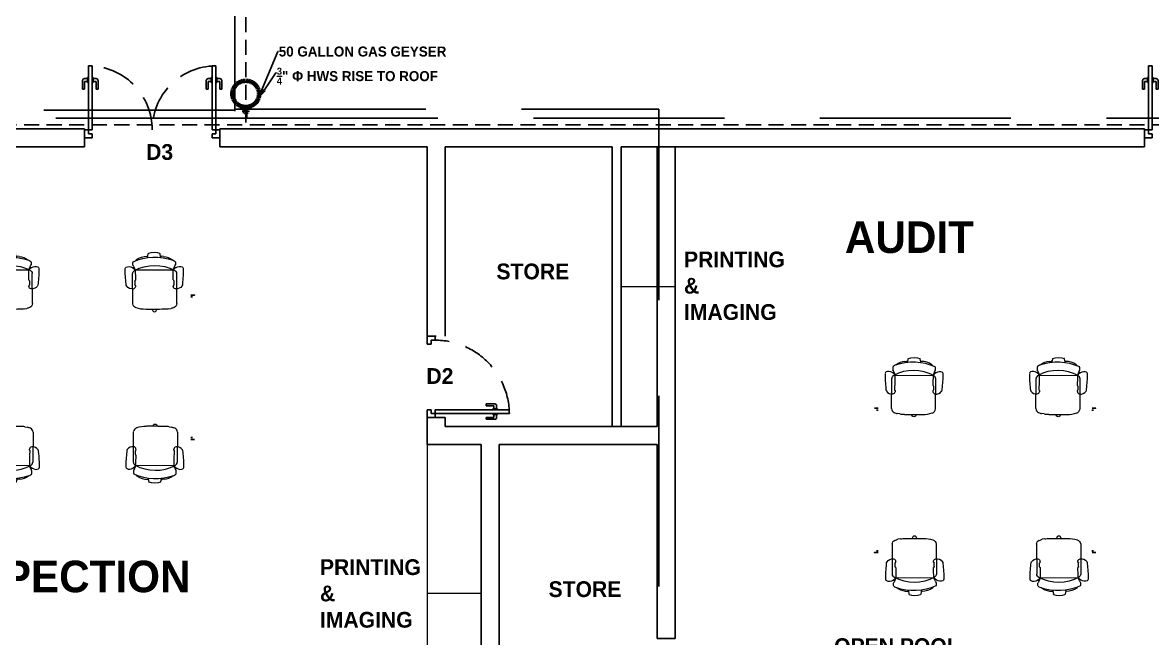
# Model space of a CAD drawing. Header units: inches. Extents: x 482566 to 494966, y -26460 to -22226.
# Drawn here: x 486227 to 486790, y -26000 to -25693 of the extents above; entities that cross this region are included whole.
import ezdxf
from ezdxf import colors
from ezdxf.entities.mleader import LeaderData, LeaderLine
from ezdxf.math import Vec2, Vec3

# ---------------------------------------------------------------- set-up
doc = ezdxf.new("R2010")
doc.units = ezdxf.units.IN
doc.header["$LTSCALE"] = 15
doc.header["$MEASUREMENT"] = 0
doc.linetypes.add('DASHED', pattern=[0.75, 0.5, -0.25])
doc.linetypes.add('TRATTEGGIATA2', pattern=[9.525, 6.35, -3.175])
for name, color, linetype, lineweight in [('A-furniture', 50, 'Continuous', 9), ('I-ANNO-TEXT', 7, 'Continuous', 18), ('TEXT', 6, 'Continuous', 13)]:
    doc.layers.add(name, color=color, linetype=linetype, lineweight=lineweight)
for name, color, linetype in [('Hot water supply', 10, 'TRATTEGGIATA2'), ('I-DOORS', 104, 'Continuous'), ('I-FURN', 4, 'Continuous'), ('I-WALL-IN', 3, 'Continuous'), ('SUI GAS LINE', 30, 'TRATTEGGIATA2'), ('Water Main', 5, 'DASHED')]:
    doc.layers.add(name, color=color, linetype=linetype)
doc.styles.add('MICRO', font='')
doc.styles.get("Standard").update_dxf_attribs({"font": ''})
doc.styles.get('MICRO').set_extended_font_data('MicrogrammaSSi', bold=True)
doc.styles.get('Standard').set_extended_font_data('MicrogrammaSSi', bold=True)

# ---------------------------------------------------------------- blocks, each defined once
blk = doc.blocks.new('1505774114')
for p, q in [((381, 1577, 616), (411, 1577, 616)), ((413, 1557, 26), (395, 1557, 26)), ((2781, 1557, 26), (2799, 1557, 26)), ((2813, 1577, 616), (2783, 1577, 616)), ((381, -23, 616), (411, -23, 616)), ((413, -3, 26), (395, -3, 26)), ((2781, -3, 26), (2799, -3, 26)), ((2813, -23, 616), (2783, -23, 616))]:
    blk.add_line(p, q)
at = {"extrusion": (1.22461e-16, 1, 0)}
for centre, radius in [((-381, 586, 1577), 10.5), ((-381, 586, 1577), 8.5), ((-2813, 586, 1577), 10.5), ((-2813, 586, 1577), 8.5)]:
    blk.add_circle(centre, radius, dxfattribs=at)
at = {"extrusion": (0, -1, 0)}
for centre, radius in [((381, 586, 23), 10.5), ((381, 586, 23), 8.5), ((2813, 586, 23), 10.5), ((2813, 586, 23), 8.5)]:
    blk.add_circle(centre, radius, dxfattribs=at)
blk = doc.blocks.new('A$C6A0E07C9')
at = {"layer": 'A-furniture'}
for p, q in [((-0.214, 0.272), (0.118, 0.288)), ((0.038, 0.251), (-0.003, 0.25)), ((0.042, 0.251), (0.045, 0.247)), ((-0.269, 0.177), (-0.266, 0.205)), ((-0.012, 0.242), (-0.025, 0.242)), ((-0.011, 0.243), (-0.012, 0.242)), ((-0.008, 0.248), (-0.011, 0.243)), ((-0.011, 0.243), (-0.011, 0.243)), ((0.045, 0.247), (0.046, 0.246)), ((0.046, 0.246), (0.048, 0.245)), ((0.048, 0.245), (0.048, 0.245)), ((0.159, 0.25), (0.179, -0.167)), ((0.315, 0.152), (0.319, 0.129)), ((-0.291, 0.02), (-0.289, 0.029)), ((-0.288, 0.01), (-0.291, 0.02)), ((-0.289, 0.029), (-0.284, 0.038)), ((-0.282, 0.002), (-0.288, 0.01)), ((-0.284, 0.038), (-0.276, 0.044)), ((-0.274, -0.003), (-0.282, 0.002)), ((-0.276, 0.044), (-0.267, 0.046)), ((0.315, 0.121), (0.306, 0.12)), ((0.313, 0.121), (0.347, 0.116)), ((0.351, 0.113), (0.36, 0.088)), ((0.364, 0.015), (0.358, -0.011)), ((0.36, 0.088), (0.366, 0.051)), ((0.366, 0.051), (0.364, 0.015)), ((-0.264, -0.004), (-0.274, -0.003)), ((0.311, -0.022), (0.322, -0.023)), ((0.32, -0.023), (0.355, -0.015)), ((0.355, -0.015), (0.356, -0.013)), ((0.356, -0.013), (0.358, -0.011)), ((-0.189, -0.217), (0.143, -0.2)), ((0.009, -0.176), (-0.004, -0.177)), ((0.009, -0.176), (0.009, -0.176)), ((0.01, -0.176), (0.009, -0.176)), ((0.013, -0.182), (0.01, -0.176)), ((0.059, -0.18), (0.018, -0.183)), ((0.063, -0.179), (0.066, -0.175)), ((0.066, -0.175), (0.067, -0.174)), ((0.067, -0.174), (0.069, -0.173)), ((0.069, -0.173), (0.069, -0.173)), ((0.296, -0.147), (0.284, -0.159))]:
    blk.add_line(p, q, dxfattribs=at)
for centre, radius, start, end in [((-0.21, 0.223), 0.0487, 94.526, 161.0109), ((0.027, 0.278), 0.0792, 129.4999, 189.1152), ((-0.022, 0.271), 0.0292, 192.0047, 264.4409), ((0.007, 0.283), 0.0635, 94.0792, 117.5938), ((0.224, -0.892), 1.257, 92.3594, 100.1757), ((0.037, 0.241), 0.0101, 64.5281, 88.6391), ((0.001, 1.553), 1.309, 272.0899, 276.676), ((0.117, 0.241), 0.0463, 34.0902, 88.4441), ((0.149, 0.274), 0.0211, 279.8693, 313.3434), ((-0.249, 0.025), 0.471, 334.5973, 30.9732), ((0.17, 0.245), 0.0129, 130.1366, 158.0173), ((0.187, 0.181), 0.0779, 100.0525, 108.2672), ((0.108, 0.326), 0.0879, 309.6726, 333.0223), ((0.172, 0.345), 0.0192, 28.1256, 89.2436), ((-1.125, 2.793), 2.849, 297.1157, 298.0695), ((-0.92, -0.013), 1.143, 14.0931, 15.0056), ((0.121, 0.323), 0.0749, 330.3794, 24.513), ((0.234, 0.223), 0.0597, 72.5282, 107.7011), ((0.195, 0.222), 0.0806, 25.5198, 45.5387), ((-0.301, 0.026), 0.614, 339.6108, 22.0467), ((0.182, 0.142), 0.452, 175.5289, 182.0991), ((72.219, 3.627), 72.574, 182.76527, 182.92488), ((0.594, -0.035), 0.893, 162.1203, 164.4323), ((-0.004, 0.244), 0.00623, 84.8455, 131.3174), ((0.128, 0.125), 0.189, 8.0925, 40.8276), ((0.31, 0.129), 0.0088, 301.088, 3.1667), ((0.347, 0.111), 0.00513, 22.8184, 91.0076), ((0.081, -0.062), 0.341, 182.481, 200.7553), ((0.116, -0.038), 0.211, 328.6962, 1.8079), ((0.318, -0.031), 0.00903, 2.1237, 63.3709), ((-0.186, -0.16), 0.0572, 202.8821, 266.1169), ((0.052, -0.207), 0.0792, 176.5782, 236.1936), ((0.002, -0.206), 0.0292, 101.2525, 173.6887), ((0.017, -0.177), 0.00623, 234.376, 280.848), ((0.058, -0.17), 0.0101, 277.0543, 301.1654), ((0.152, -1.479), 1.309, 89.0174, 93.6036), ((0.138, -0.155), 0.0449, 276.7939, 330.1521), ((0.172, -0.191), 0.0211, 52.3501, 85.8241), ((0.197, -0.155), 0.0211, 212.6602, 229.0352), ((0.163, -0.292), 0.122, 63.0548, 80.6357), ((0.136, -0.248), 0.0879, 32.6712, 56.0209), ((-0.92, -0.013), 1.143, 350.6964, 351.6126), ((0.149, -0.244), 0.0749, 341.1805, 35.314), ((0.324, 0.055), 0.26, 246.1539, 250.8174), ((0.249, -0.153), 0.0392, 254.2998, 275.9911), ((0.254, -0.14), 0.0518, 269.3553, 293.3788), ((0.031, -0.214), 0.0635, 248.0997, 271.6142), ((0.131, 0.976), 1.257, 265.5178, 273.334), ((0.202, -0.26), 0.0192, 276.4498, 337.5679)]:
    blk.add_arc(centre, radius, start, end, dxfattribs=at)
blk = doc.blocks.new('door 1')
for p, q in [((86, 0), (0, 0)), ((0, -90), (0, 0)), ((86, -43), (86, 0)), ((814, 0), (900, 0)), ((814, -43), (814, 0)), ((900, -90), (900, 0)), ((43, -90), (0, -90)), ((86, -43), (43, -43)), ((43, -90), (43, -43)), ((43, -90), (43, -43)), ((43, -90), (43, -911)), ((43, -90), (86, -90)), ((86, -90), (86, -909)), ((814, -43), (857, -43)), ((857, -90), (857, -43)), ((857, -90), (857, -43)), ((857, -90), (900, -90)), ((857, -90), (857, -90)), ((-21, -652), (-21, -749)), ((0, -652), (-21, -652)), ((0, -652), (0, -738)), ((32, -738), (0, -738)), ((32, -727), (32, -781)), ((43, -727), (32, -727)), ((86, -727), (96, -727)), ((96, -727), (96, -781)), ((96, -738), (129, -738)), ((129, -652), (129, -738)), ((129, -652), (150, -652)), ((150, -652), (150, -749)), ((32, -770), (0, -770)), ((43, -781), (32, -781)), ((86, -781), (96, -781)), ((96, -770), (129, -770))]:
    blk.add_line(p, q)
at = {"linetype": 'DASHED', "ltscale": 50}
blk.add_arc((32, -86), 825, 270.745, 1.3972, dxfattribs=at)
for centre, start, end in [((0, -749), 180, 270), ((129, -749), 270, 0)]:
    blk.add_arc(centre, 21.4, start, end)
blk = doc.blocks.new('pivot door')
blk.add_line((-188253, -329835), (-188265, -329835))
at = {"layer": 'I-DOORS', "rotation": 180}
blk.add_blockref('door 1', (-188253, -329835), dxfattribs=at)
blk = doc.blocks.new('solid door-1500')
for p, q in [((410495, -4754), (410495, -4047)), ((410537, -4754), (410537, -4047)), ((411866, -4754), (411866, -4047)), ((411909, -4754), (411909, -4047)), ((410430, -4306), (410430, -4209)), ((410484, -4188), (410452, -4188)), ((410484, -4220), (410452, -4220)), ((410452, -4306), (410452, -4220)), ((410484, -4231), (410484, -4177)), ((410495, -4177), (410484, -4177)), ((410495, -4231), (410484, -4231)), ((410537, -4177), (410548, -4177)), ((410537, -4231), (410548, -4231)), ((410548, -4231), (410548, -4177)), ((410548, -4188), (410580, -4188)), ((410548, -4220), (410580, -4220)), ((410580, -4306), (410580, -4220)), ((410602, -4306), (410602, -4209)), ((411802, -4306), (411802, -4209)), ((411855, -4188), (411823, -4188)), ((411855, -4220), (411823, -4220)), ((411823, -4306), (411823, -4220)), ((411866, -4177), (411855, -4177)), ((411855, -4231), (411855, -4177)), ((411866, -4231), (411855, -4231)), ((411909, -4177), (411920, -4177)), ((411909, -4231), (411920, -4231)), ((411920, -4231), (411920, -4177)), ((411920, -4188), (411952, -4188)), ((411920, -4220), (411952, -4220)), ((411952, -4306), (411952, -4220)), ((411973, -4306), (411973, -4209)), ((410452, -4306), (410430, -4306)), ((410580, -4306), (410602, -4306)), ((411823, -4306), (411802, -4306)), ((411952, -4306), (411973, -4306)), ((410495, -4754), (410452, -4754)), ((410452, -4754), (410452, -4844)), ((410495, -4754), (410537, -4754)), ((410495, -4754), (410495, -4801)), ((410495, -4754), (410495, -4801)), ((411909, -4754), (411866, -4754)), ((411909, -4754), (411909, -4801)), ((411909, -4754), (411909, -4801)), ((411909, -4754), (411952, -4754)), ((411952, -4754), (411952, -4844)), ((410452, -4844), (410464, -4844)), ((410537, -4844), (410452, -4844)), ((410537, -4801), (410495, -4801)), ((410537, -4801), (410537, -4844)), ((411866, -4801), (411866, -4844)), ((411866, -4801), (411909, -4801)), ((411866, -4844), (411952, -4844)), ((411952, -4844), (411940, -4844))]:
    blk.add_line(p, q)
for points in [[(410495, -4047), (410537, -4047)], [(411909, -4047), (411866, -4047)]]:
    blk.add_lwpolyline(points)
at = {"linetype": 'DASHED', "ltscale": 50}
for centre, start, end in [((410495, -4754), 0, 86.5254), ((411909, -4754), 93.4746, 180)]:
    blk.add_arc(centre, 707, start, end, dxfattribs=at)
for centre, start, end in [((410452, -4209), 90, 180), ((410580, -4209), 0, 90), ((411823, -4209), 90, 180), ((411952, -4209), 0, 90)]:
    blk.add_arc(centre, 21.4, start, end)

msp = doc.modelspace()

# ---------------------------------------------------------------- linework, layer by layer
at = {"layer": 'A-furniture', "elevation": 6.93}
for points in [[(486552.15, -25755.22), (486552.15, -25899.22)], [(486525.15, -25824.97), (486552.15, -25824.97)], [(486428.4, -25903.72), (486428.4, -26052.22)], [(486428.4, -25977.97), (486455.4, -25977.97)]]:
    msp.add_lwpolyline(points, dxfattribs=at)
at = {"layer": 'Hot water supply'}
for p, q in [((486338.5, -25736), (486338.5, -25741)), ((486338.5, -25741), (485673, -25741)), ((486338.5, -25741), (487260, -25741))]:
    msp.add_line(p, q, dxfattribs=at)
at = {"layer": 'I-WALL-IN'}
for p, q in [((486257.52, -25746.22, 6.93), (486257.52, -25750.72, 6.93)), ((486325.02, -25746.22, 6.93), (486325.02, -25750.72, 6.93)), ((486347.4, -25746.22, 6.93), (486392.4, -25746.22, 6.93)), ((486786.15, -25746.22, 6.93), (486786.15, -25750.72, 6.93)), ((486257.52, -25755.22, 6.93), (486257.52, -25750.72, 6.93)), ((486325.02, -25755.22, 6.93), (486325.02, -25750.72, 6.93)), ((486786.15, -25755.22, 6.93), (486786.15, -25750.72, 6.93)), ((486392.4, -25755.22, 6.93), (486347.4, -25755.22, 6.93)), ((486428.4, -25849.72, 6.93), (486432.9, -25849.72, 6.93)), ((486428.4, -25890.22, 6.93), (486432.9, -25890.22, 6.93)), ((486432.45, -25890.22, 6.93), (486437.4, -25890.22, 6.93)), ((486455.4, -25894.72, 6.93), (486459.9, -25894.72, 6.93)), ((486543.15, -26000.47, 6.93), (486547.65, -26000.47, 6.93)), ((486552.15, -26000.47, 6.93), (486547.65, -26000.47, 6.93))]:
    msp.add_line(p, q, dxfattribs=at)
at = {"layer": 'I-WALL-IN', "elevation": 6.93}
for points in [[(486079.88, -25746.22), (486257.52, -25746.22)], [(486325.02, -25746.22), (486347.4, -25746.22)], [(486392.4, -25746.22), (486786.15, -25746.22)], [(486079.88, -25755.22), (486257.52, -25755.22)], [(486325.02, -25755.22), (486347.4, -25755.22)], [(486392.4, -25755.22), (486428.4, -25755.22)], [(486428.4, -25755.22), (486428.4, -25849.72)], [(486437.4, -25755.22), (486520.65, -25755.22)], [(486437.4, -25755.22), (486437.4, -25849.72)], [(486520.65, -25755.22), (486520.65, -25894.72)], [(486525.15, -25755.22), (486786.15, -25755.22)], [(486525.15, -25755.22), (486525.15, -25894.72)], [(486543.15, -25755.22), (486543.15, -25894.72)], [(486552.15, -25755.22), (486552.15, -26000.47)], [(486428.4, -25890.22), (486428.4, -25903.72)], [(486437.4, -25890.22), (486437.4, -25894.72)], [(486437.4, -25894.72), (486455.4, -25894.72)], [(486459.9, -25894.72), (486543.15, -25894.72)], [(486428.4, -25903.72), (486455.4, -25903.72)], [(486455.4, -25903.72), (486455.4, -26047.72)], [(486464.4, -25903.72), (486464.4, -26047.72)], [(486464.4, -25903.72), (486543.15, -25903.72)], [(486543.15, -25903.72), (486543.15, -26000.47)]]:
    msp.add_lwpolyline(points, dxfattribs=at)
msp.add_lwpolyline([(486437.4, -25903.72), (486437.4, -25903.72)], close=True, dxfattribs=at)
at = {"layer": 'SUI GAS LINE'}
for p, q in [((486332.5, -24376), (486332.5, -25737.5)), ((486332.5, -25737), (485860.5, -25737)), ((486332.5, -25736.5), (486544, -25736.5)), ((486544, -25736.5), (486544, -26195.5))]:
    msp.add_line(p, q, dxfattribs=at)
at = {"layer": 'SUI GAS LINE', "lineweight": 211, "ltscale": 3}
for centre, radius in [((486337.94, -25728.81), 6.62), ((486337.88, -25736.14), 0.666), ((486337.97, -25737.52), 0.666)]:
    msp.add_circle(centre, radius, dxfattribs=at)
at = {"layer": 'Water Main'}
for p, q in [((486337.97, -24374.26, 6.93), (486337.97, -25744.31, 6.93)), ((486126.15, -25744.31, 10.35), (486898.61, -25744.31, 10.35))]:
    msp.add_line(p, q, dxfattribs=at)

# ---------------------------------------------------------------- block references
at = {"layer": 'A-furniture'}
for p, xscale, yscale, zscale, rotation in [((486218.84, -25824.44, -18.44), -44.99999999889079, 45, 45, 273.1434728375273), ((486290.84, -25824.44, -19.25), -44.99999999889079, 45, 45, 273.1434728375273), ((486672.71, -25876.86, 0.92), 44.99999999889079, 44.99999999889079, 44.99999999889079, 86.85652716247276), ((486744.71, -25876.86, 1.73), 44.99999999889079, 44.99999999889079, 44.99999999889079, 86.85652716247276), ((486219.15, -25906.53, 0.81), 44.99999999889076, 44.99999999889076, 44.99999999889076, 266.8565271624727), ((486291.15, -25906.53), 44.99999999889076, 44.99999999889076, 44.99999999889076, 266.8565271624727), ((486673.04, -25962.45, 39.86), -44.99999999889079, 45, 45, 93.14347283752726), ((486745.04, -25962.45, 40.67), -44.99999999889079, 45, 45, 93.14347283752726)]:
    msp.add_blockref('A$C6A0E07C9', p, dxfattribs=dict(at, xscale=xscale, yscale=yscale, zscale=zscale, rotation=rotation))
at = {"layer": 'I-DOORS', "xscale": 0.04500000025145709, "yscale": 0.04500000025145709, "zscale": 0.04500000025145709}
for p in [(467787.19, -25532.73, 6.93), (468315.83, -25532.73, 6.93)]:
    msp.add_blockref('solid door-1500', p, dxfattribs=at)
at = {"layer": 'I-DOORS', "xscale": 0.04499999998952262, "yscale": 0.04499999998952262, "zscale": 0.04499999998952262, "rotation": 270}
msp.add_blockref('pivot door', (501270.99, -34361.61, 6.93), dxfattribs=at)
at = {"layer": 'I-FURN', "linetype": 'TRATTEGGIATA2', "xscale": 0.04500000025145709, "yscale": 0.04500000025145709, "zscale": 0.04500000025145709, "rotation": 180}
msp.add_blockref('1505774114', (486329.1, -25830.25, -89.1), dxfattribs=at)
at = {"layer": 'I-FURN', "linetype": 'TRATTEGGIATA2', "xscale": 0.04500000025145709, "yscale": 0.04500000025145709, "zscale": 0.04500000025145709}
msp.add_blockref('1505774114', (486634.77, -25956.63, -29.99), dxfattribs=at)

# ---------------------------------------------------------------- texts
at = {"layer": 'I-ANNO-TEXT', "attachment_point": 1, "style": 'MICRO'}
for s, width, insert, char_height in [('{\\fBahnschrift Light|b1|i0|c0|p34;D3}', 7.4099, (486288.27, -25753.86, 6.93), 7.875), ('{\\fBahnschrift Light|b1|i0|c0|p34;AUDIT}', 7.4099, (486636.73, -25792.4, 6.93), 15.75), ('\\pxql;{\\fBahnschrift Light|b1|i0|c0|p34;PRINTING\\P&\\PIMAGING  }', 7.4099, (486556.5, -25807.45, 6.93), 7.875), ('{\\fBahnschrift Light|b1|i0|c0|p34;STORE}', 7.4099, (486462.96, -25813.45, 6.93), 7.875), ('{\\fBahnschrift Light|b1|i0|c0|p34;D2}', 7.4099, (486428.03, -25865.62, 6.93), 7.875), ('{\\fBahnschrift Light|b1|i0|c0|p34;SAFETY & INSPECTION }', 5485.7833, (486071.68, -25961.69, 6.93), 15.75), ('\\pxql;{\\fBahnschrift Light|b1|i0|c0|p34;PRINTING\\P&\\PIMAGING  }', 7.4099, (486374.95, -25960.97, 6.93), 7.875), ('{\\fBahnschrift Light|b1|i0|c0|p34;STORE}', 7.4099, (486488.97, -25971.96, 6.93), 7.875), ('{\\fBahnschrift Light|b1|i0|c0|p34;OPEN POOL\\P(16 PAX)}', 2474.1483, (486631.37, -26000.39, 6.93), 7.875)]:
    msp.add_mtext_dynamic_manual_height_columns(s, width=width, gutter_width=1.5, heights=[0], dxfattribs=dict(at, insert=insert, char_height=char_height))

# ---------------------------------------------------------------- leaders
at = {"layer": 'TEXT', "lineweight": 211, "ltscale": 3}
ml = msp.add_multileader_mtext('Standard', dxfattribs=at)
ml.set_content('50 GALLON GAS GEYSER', color=256)
ml.set_leader_properties()
ml.build(insert=Vec2(0, 0))
ml.multileader.update_dxf_attribs({"dogleg_length": 0.36, "arrow_head_size": 5})
ctx = ml.context
ctx.base_point, ctx.char_height, ctx.arrow_head_size, ctx.landing_gap_size, ctx.plane_origin = Vec3(486354.3, -25707.67), 5, 5, 0.09, Vec3(486500.32, -25693.31)
notes = []
notes.append((ctx, [(1, (1, 1, 0), (486353.94, -25707.67), (1, 0), 0.36, [(0, [(486343.5, -25732.5)], 0, [])])]))
ctx.mtext.insert, ctx.mtext.flow_direction = Vec3(486354.39, -25705.17), 5
ml = msp.add_multileader_mtext('Standard', dxfattribs=at)
ml.set_content('\\A1;{\\H0.7x;\\S3/4;}" Φ HWS RISE TO ROOF', color=256)
ml.set_leader_properties()
ml.build(insert=Vec2(0, 0))
ml.multileader.update_dxf_attribs({"dogleg_length": 0.36, "arrow_head_size": 5})
ctx = ml.context
ctx.base_point, ctx.char_height, ctx.arrow_head_size, ctx.landing_gap_size, ctx.plane_origin = Vec3(486353.34, -25718.24), 5, 5, 0.09, Vec3(486506.23, -25700.52)
notes.append((ctx, [(1, (1, 1, 0), (486352.98, -25718.24), (1, 0), 0.36, [(0, [(486344.5, -25731)], 0, [])])]))
ctx.mtext.insert, ctx.mtext.flow_direction = Vec3(486353.43, -25715.74), 5
for ctx, leaders in notes:
    for number, flags, end, landing, length, lines in leaders:
        leader = LeaderData()
        leader.index, (leader.has_last_leader_line, leader.has_dogleg_vector, leader.attachment_direction) = number, flags
        leader.last_leader_point, leader.dogleg_vector, leader.dogleg_length = Vec3(end), Vec3(landing), length
        for number, points, colour, breaks in lines:
            line = LeaderLine()
            line.index, line.vertices, line.color, line.breaks = number, Vec3.list(points), colors.encode_raw_color(colour), breaks
            leader.lines.append(line)
        ctx.leaders.append(leader)

doc.saveas('drawing.dxf')
